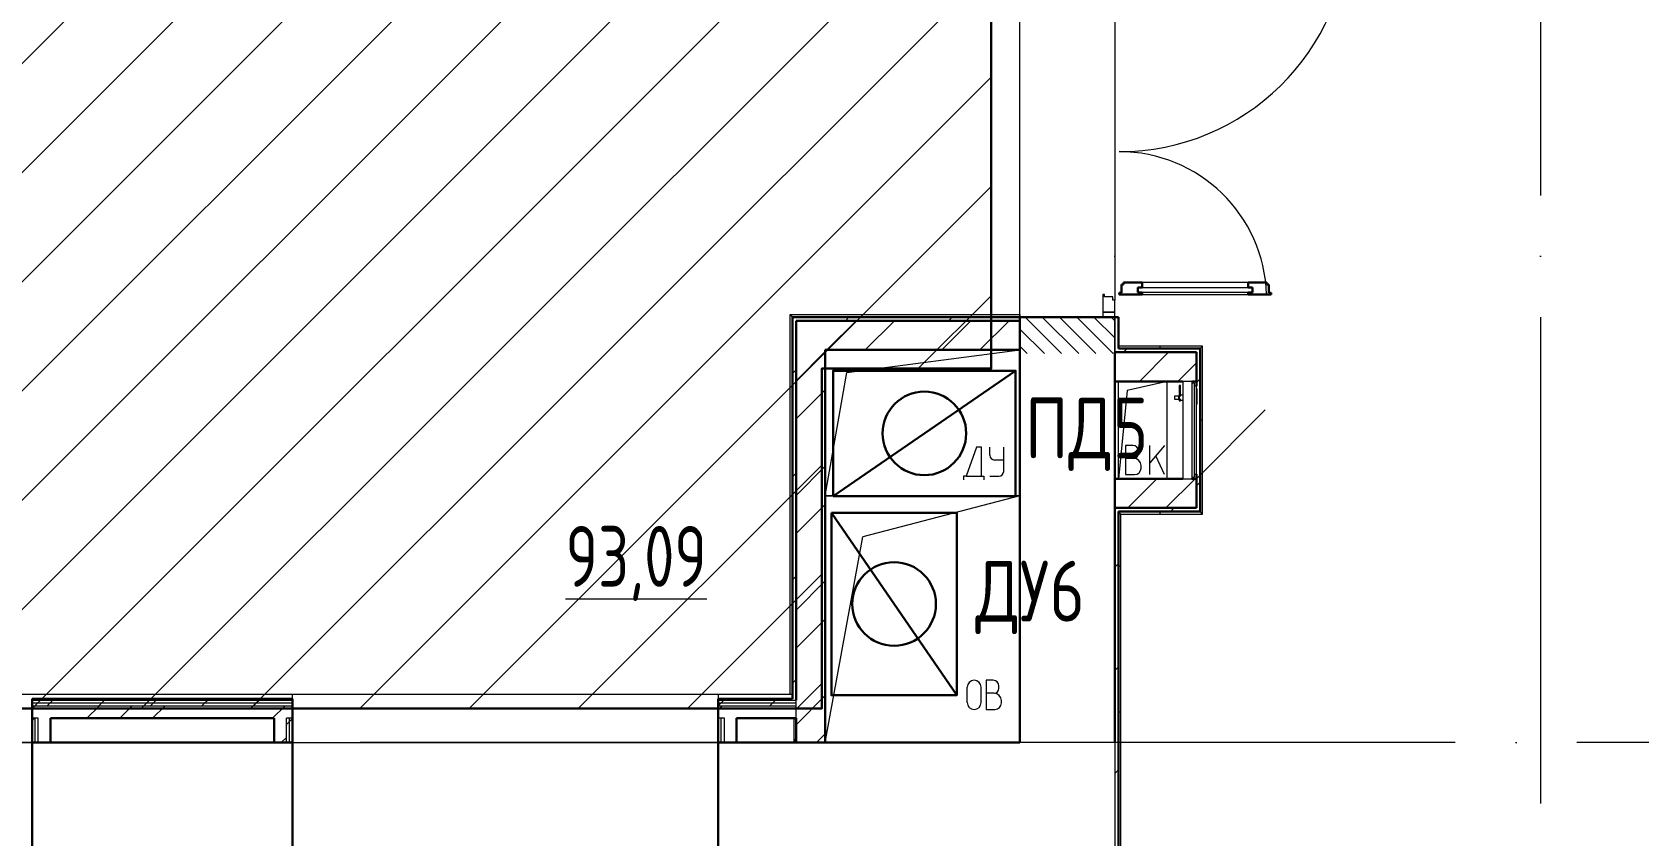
# Model space of a CAD drawing. Header units: millimetres. Extents: x -259809 to 472825, y -397243 to 31861.
# Drawn here: x -39156 to -32552, y -337616 to -334311 of the extents above; entities that cross this region are included whole.
import ezdxf

# ---------------------------------------------------------------- set-up
doc = ezdxf.new("R2010")
doc.units = ezdxf.units.MM
doc.linetypes.add('ADSK_Линия сетки', pattern=[25, 20, -2.5, 0, -2.5])
doc.linetypes.add('ADSK_Штриховая_ш2 п1_5', pattern=[4.5, 3, -1.5])
for name, color, linetype, lineweight in [('Двери', 252, 'Continuous', 9), ('лс', 5, 'Continuous', 30), ('Марки помещений', 252, 'Continuous', 20), ('Оборудование', 8, 'Continuous', 18), ('Ограждение', 252, 'Continuous', 9), ('Оси', 252, 'Continuous', 9), ('Перекрытие', 252, 'Continuous', 18), ('Стены внутренние', 252, 'Continuous', 18), ('Стены наружные', 252, 'Continuous', 18), ('Стены штриховка', 7, 'Continuous', 9)]:
    doc.layers.add(name, color=color, linetype=linetype, lineweight=lineweight)
doc.layers.add('Двери открывание', color=7, linetype='Continuous', lineweight=9, true_color=0xc0c0c0)
doc.layers.add('СОТ', color=7, linetype='Continuous')
doc.styles.add('GOST 2.304 type A', font='', dxfattribs={"height": 250})
doc.styles.add('GOST Common_3', font='', dxfattribs={"height": 3.5})
doc.styles.get('GOST 2.304 type A').set_extended_font_data('GOST 2.304 type A')
doc.styles.get('GOST Common_3').set_extended_font_data('GOST 2.304 type A')
pattern_1 = [(0, (-32119.8, 94.4), (0, 600), []), (90, (-32119.8, 94.4), (-600, 4e-14), [])]

# ---------------------------------------------------------------- blocks, each defined once
blk = doc.blocks.new('1 этаж')
at = {"layer": 'Двери', "lineweight": 18, "true_color": 0x636466}
h = blk.add_hatch(dxfattribs=at)
h.set_pattern_fill('FP_2', color=251, angle=-90, style=0, pattern_type=2)
h.set_pattern_definition([(315, (-34900.8, 18179.687), (35.3553, 35.3553), [])])
h.paths.add_polyline_path([(-34705.8, 17054.7), (-34705.8, 17204.7), (-35095.8, 17204.7), (-35095.8, 17054.7)])
h.paths.add_polyline_path([(-35095.8, 18904.7), (-34705.8, 18904.7), (-34705.8, 19054.7), (-35095.8, 19054.7)])
at = {"layer": 'Ограждение', "true_color": 0x636466}
h = blk.add_hatch(dxfattribs=at)
h.set_pattern_fill('FP_25', color=251, style=0, pattern_type=2)
h.set_pattern_definition(pattern_1)
h.paths.add_polyline_path([(-34690.8, 17074.7), (-34355.8, 17074.7), (-34345.8, 17084.7), (-34690.8, 17084.7)])
h = blk.add_hatch(dxfattribs=at)
h.set_pattern_fill('FP_25', color=251, style=0, pattern_type=2)
h.set_pattern_definition(pattern_1)
h.paths.add_polyline_path([(-34345.8, 16394.7), (-34345.8, 17084.7), (-34355.8, 17074.7), (-34355.8, 16404.7)])
h = blk.add_hatch(dxfattribs=at)
h.set_pattern_fill('FP_25', color=251, style=0, pattern_type=2)
h.set_pattern_definition(pattern_1)
h.paths.add_polyline_path([(-34690.8, 14474.7), (-34680.8, 14474.7), (-34680.8, 16394.7), (-34690.8, 16404.7), (-34690.8, 15454.7)])
h = blk.add_hatch(dxfattribs=at)
h.set_pattern_fill('FP_25', color=251, style=0, pattern_type=2)
h.set_pattern_definition(pattern_1)
h.paths.add_polyline_path([(-34355.8, 16394.7), (-34345.8, 16394.7), (-34355.8, 16404.7), (-34690.8, 16404.7), (-34680.8, 16394.7), (-34370.8, 16394.7)])
at = {"color": 251, "lineweight": 18, "true_color": 0x636466}
for p, q in [((-35807.7, 16976.7), (-35095.8, 17069.7)), ((-35895.8, 16469.7), (-35807.7, 16976.7)), ((-34690.8, 16539.7), (-34690.8, 16939.7)), ((-34490.8, 16939.7), (-34654.6, 16902.8)), ((-34654.6, 16902.8), (-34690.8, 16539.7)), ((-35273.8, 16670), (-35317.4, 16550)), ((-35254.1, 16670), (-35273.8, 16670)), ((-35254.1, 16550), (-35254.1, 16670)), ((-35220, 16636.7), (-35220, 16670)), ((-35162.6, 16570), (-35162.6, 16670)), ((-34631.6, 16676.9), (-34661.6, 16676.9)), ((-34661.6, 16676.9), (-34661.6, 16556.9)), ((-34608.3, 16643.6), (-34608.3, 16653.6)), ((-34501.6, 16676.9), (-34561.6, 16605.4)), ((-34561.6, 16556.9), (-34561.6, 16676.9)), ((-35162.6, 16616.7), (-35200, 16616.7)), ((-34628.3, 16623.6), (-34661.6, 16623.6)), ((-34598.3, 16583.6), (-34598.3, 16593.6)), ((-34501.6, 16556.9), (-34537.6, 16634)), ((-35327.4, 16550), (-35327.4, 16535)), ((-35317.4, 16550), (-35327.4, 16550)), ((-35317.4, 16550), (-35254.1, 16550)), ((-35254.1, 16550), (-35244.1, 16550)), ((-35244.1, 16550), (-35244.1, 16535)), ((-35220, 16550), (-35182.6, 16550)), ((-34661.6, 16556.9), (-34625, 16556.9)), ((-35095.8, 16469.7), (-35895.8, 16469.7)), ((-35895.8, 16469.7), (-35095.8, 16469.7)), ((-35095.8, 16469.7), (-35741.7, 16300.8)), ((-35895.8, 15454.7), (-35741.7, 16300.8)), ((-35312.9, 15619.8), (-35312.9, 15682.4)), ((-35255.5, 15619.8), (-35255.5, 15682.4)), ((-35205.3, 15711.1), (-35235.3, 15711.1)), ((-35235.3, 15711.1), (-35235.3, 15591.1)), ((-35202, 15657.8), (-35235.3, 15657.8)), ((-35182, 15677.8), (-35182, 15687.8)), ((-35235.3, 15591.1), (-35198.7, 15591.1)), ((-35172, 15617.8), (-35172, 15627.8))]:
    blk.add_line(p, q, dxfattribs=at)
for centre, radius, start, end in [((-34631.6, 16653.6), 23.3, 0, 90), ((-34628.3, 16643.6), 20, 270, 0), ((-35200, 16636.7), 20, 180, 270), ((-34628.3, 16593.6), 30, 0, 90), ((-34625, 16583.6), 26.7, 270, 0), ((-35182.6, 16570), 20, 270, 0), ((-35284.2, 15682.4), 28.7, 0, 180), ((-35205.3, 15687.8), 23.3, 0, 90), ((-35202, 15677.8), 20, 270, 0), ((-35202, 15627.8), 30, 0, 90), ((-35284.2, 15619.8), 28.7, 180, 0), ((-35198.7, 15617.8), 26.7, 270, 0)]:
    blk.add_arc(centre, radius, start, end, dxfattribs=at)
at = {"layer": 'Двери', "color": 251, "lineweight": 30, "true_color": 0x636466}
for p, q in [((-34678.8, 17304.7), (-34687.8, 17304.7)), ((-34687.8, 17304.7), (-34687.8, 17296.7)), ((-34678.8, 17338.7), (-34678.8, 17304.7)), ((-34669.8, 17338.7), (-34678.8, 17338.7)), ((-34593.8, 17346.7), (-34669.8, 17346.7)), ((-34669.8, 17346.7), (-34669.8, 17338.7)), ((-34593.8, 17326.7), (-34611.8, 17326.7)), ((-34611.8, 17326.7), (-34611.8, 17305.7)), ((-34611.8, 17305.7), (-34593.8, 17305.7)), ((-34593.8, 17346.7), (-34593.8, 17326.7)), ((-34593.8, 17305.7), (-34593.8, 17296.7)), ((-34081.8, 17346.7), (-34157.8, 17346.7)), ((-34157.8, 17346.7), (-34157.8, 17326.7)), ((-34157.8, 17326.7), (-34139.8, 17326.7)), ((-34157.8, 17305.7), (-34157.8, 17296.7)), ((-34139.8, 17305.7), (-34157.8, 17305.7)), ((-34139.8, 17326.7), (-34139.8, 17305.7)), ((-34081.8, 17338.7), (-34081.8, 17346.7)), ((-34072.8, 17338.7), (-34081.8, 17338.7)), ((-34072.8, 17304.7), (-34072.8, 17338.7)), ((-34063.8, 17304.7), (-34072.8, 17304.7)), ((-34063.8, 17296.7), (-34063.8, 17304.7)), ((-34687.8, 17296.7), (-34593.8, 17296.7)), ((-34157.8, 17296.7), (-34063.8, 17296.7))]:
    blk.add_line(p, q, dxfattribs=at)
at = {"layer": 'Двери', "color": 251, "true_color": 0x636466}
for p, q in [((-34611.8, 17326.7), (-34139.8, 17326.7)), ((-34611.8, 17305.7), (-34611.8, 17326.7)), ((-34139.8, 17305.7), (-34611.8, 17305.7)), ((-34157.8, 17346.7), (-34593.8, 17346.7)), ((-34139.8, 17326.7), (-34139.8, 17305.7)), ((-34747.8, 17296.7), (-34755.8, 17296.7)), ((-34755.8, 17296.7), (-34755.8, 17224.7)), ((-34747.8, 17287.7), (-34747.8, 17296.7)), ((-34713.8, 17287.7), (-34747.8, 17287.7)), ((-34713.8, 17273.7), (-34713.8, 17287.7)), ((-34705.8, 17273.7), (-34713.8, 17273.7)), ((-34705.8, 17224.7), (-34705.8, 17273.7)), ((-34593.8, 17296.7), (-34157.8, 17296.7)), ((-34705.8, 17224.7), (-34755.8, 17224.7)), ((-34755.8, 17224.7), (-34755.8, 17204.7)), ((-34755.8, 17224.7), (-34705.8, 17224.7)), ((-34755.8, 17204.7), (-34705.8, 17204.7)), ((-34705.8, 17204.7), (-34705.8, 17224.7))]:
    blk.add_line(p, q, dxfattribs=at)
at = {"layer": 'Двери', "color": 251, "linetype": 'ADSK_Штриховая_ш2 п1_5', "true_color": 0x636466}
for p, q in [((-34705.8, 17204.7), (-35095.8, 17204.7)), ((-35095.8, 17204.7), (-35095.8, 17054.7)), ((-34705.8, 17054.7), (-34705.8, 17204.7))]:
    blk.add_line(p, q, dxfattribs=at)
at = {"layer": 'Двери открывание', "color": 251, "true_color": 0x636466}
for centre, radius, start, end in [((-34687.8, 18830.7), 946, 270, 358.90974), ((-34687.8, 17278.7), 606, 1.70211, 90)]:
    blk.add_arc(centre, radius, start, end, dxfattribs=at)
at = {"layer": 'Оборудование', "color": 251, "true_color": 0x636466}
for p, q in [((-34441.2, 16923.8), (-34441.2, 16878)), ((-34436.2, 16923.8), (-34441.2, 16923.8)), ((-34436.2, 16878), (-34436.2, 16923.8)), ((-34389.4, 16939.7), (-34425.8, 16939.7)), ((-34425.8, 16939.7), (-34425.8, 16539.7)), ((-34388.5, 16540.6), (-34388.5, 16938.8)), ((-34378.8, 16932.7), (-34388.5, 16932.7)), ((-34377.8, 16547.6), (-34377.8, 16931.7)), ((-34370.8, 16920.7), (-34376.3, 16920.7)), ((-34370.8, 16558.7), (-34370.8, 16920.7)), ((-34368.8, 16911.7), (-34370.8, 16911.7)), ((-34368.8, 16907.7), (-34368.8, 16911.7)), ((-34368.8, 16907.7), (-34368.8, 16847.2)), ((-34443.7, 16879.3), (-34461.1, 16879.3)), ((-34461.1, 16879.3), (-34461.1, 16867.1)), ((-34461.1, 16867.1), (-34443.7, 16867.1)), ((-34441.7, 16881.3), (-34443.7, 16879.3)), ((-34443.7, 16879.3), (-34443.7, 16867.1)), ((-34443.7, 16867.1), (-34441.7, 16865.1)), ((-34425.8, 16882.8), (-34441.7, 16882.8)), ((-34441.7, 16882.8), (-34441.7, 16863.5)), ((-34441.7, 16863.5), (-34425.8, 16863.5)), ((-34441.2, 16868.4), (-34441.2, 16860.1)), ((-34441.2, 16860.1), (-34436.2, 16860.1)), ((-34436.2, 16860.1), (-34436.2, 16868.4)), ((-34370.8, 16843.2), (-34368.8, 16843.2)), ((-34368.8, 16843.2), (-34368.8, 16847.2)), ((-34370.8, 16539.7), (-34088, 16822.5)), ((-34425.8, 16539.7), (-34389.4, 16539.7)), ((-34388.5, 16546.7), (-34378.8, 16546.7)), ((-34376.3, 16558.7), (-34370.8, 16558.7))]:
    blk.add_line(p, q, dxfattribs=at)
for points, knots in [([(-34388.5, 16938.8), (-34388.5, 16938.9), (-34388.5, 16939), (-34388.6, 16939.1), (-34388.6, 16939.3), (-34388.8, 16939.4), (-34389, 16939.6), (-34389.2, 16939.7), (-34389.3, 16939.7), (-34389.4, 16939.7)], [0, 0, 0, 0, 0.166667, 0.25, 0.333333, 0.5, 0.666667, 0.833333, 1, 1, 1, 1]), ([(-34377.8, 16931.7), (-34377.8, 16931.8), (-34377.8, 16931.9), (-34377.9, 16932.1), (-34377.9, 16932.2), (-34378, 16932.3), (-34378.1, 16932.5), (-34378.3, 16932.6), (-34378.5, 16932.7), (-34378.7, 16932.7), (-34378.8, 16932.7)], [0, 0, 0, 0, 0.166667, 0.25, 0.333333, 0.416667, 0.541667, 0.666667, 0.833333, 1, 1, 1, 1]), ([(-34376.3, 16920.7), (-34376.4, 16920.7), (-34376.6, 16920.7), (-34376.9, 16920.8), (-34377, 16920.9), (-34377.2, 16921), (-34377.4, 16921.1), (-34377.5, 16921.3), (-34377.6, 16921.5), (-34377.7, 16921.6), (-34377.8, 16921.9), (-34377.8, 16922.1), (-34377.8, 16922.2)], [0, 0, 0, 0, 0.166667, 0.25, 0.333333, 0.416667, 0.5, 0.583333, 0.666667, 0.75, 0.833333, 1, 1, 1, 1]), ([(-34389.4, 16539.7), (-34389.3, 16539.7), (-34389.2, 16539.7), (-34389, 16539.8), (-34388.8, 16539.9), (-34388.6, 16540.1), (-34388.6, 16540.2), (-34388.5, 16540.4), (-34388.5, 16540.5), (-34388.5, 16540.6)], [-1, -1, -1, -1, -0.833333, -0.666667, -0.5, -0.333333, -0.25, -0.166667, 0, 0, 0, 0]), ([(-34378.8, 16546.7), (-34378.7, 16546.7), (-34378.5, 16546.7), (-34378.3, 16546.8), (-34378.1, 16546.9), (-34378, 16547), (-34377.9, 16547.2), (-34377.9, 16547.3), (-34377.8, 16547.4), (-34377.8, 16547.6), (-34377.8, 16547.6)], [-1, -1, -1, -1, -0.833333, -0.666667, -0.541667, -0.416667, -0.333333, -0.25, -0.166667, 0, 0, 0, 0]), ([(-34377.8, 16557.2), (-34377.8, 16557.3), (-34377.8, 16557.5), (-34377.7, 16557.7), (-34377.6, 16557.9), (-34377.5, 16558.1), (-34377.4, 16558.2), (-34377.2, 16558.4), (-34377, 16558.5), (-34376.9, 16558.6), (-34376.6, 16558.7), (-34376.4, 16558.7), (-34376.3, 16558.7)], [-1, -1, -1, -1, -0.833333, -0.75, -0.666667, -0.583333, -0.5, -0.416667, -0.333333, -0.25, -0.166667, 0, 0, 0, 0])]:
    blk.add_open_spline(points, degree=3, knots=knots, dxfattribs=at)
at = {"layer": 'Ограждение', "color": 251, "true_color": 0x636466}
for p, q in [((-36040.8, 17214.7), (-35095.8, 17214.7)), ((-36040.8, 17214.7), (-36030.8, 17204.7)), ((-36040.8, 15654.7), (-36040.8, 17214.7)), ((-35095.8, 17214.7), (-35095.8, 17204.7)), ((-35095.8, 17204.7), (-35095.8, 17206.7)), ((-34345.8, 17084.7), (-34690.8, 17084.7)), ((-34345.8, 17084.7), (-34355.8, 17074.7)), ((-34345.8, 16394.7), (-34345.8, 17084.7)), ((-34680.8, 16394.7), (-34690.8, 16404.7)), ((-34680.8, 14474.7), (-34680.8, 16394.7)), ((-34680.8, 16394.7), (-34345.8, 16394.7)), ((-34345.8, 16394.7), (-34355.8, 16404.7)), ((-41855.8, 15654.7), (-36030.8, 15654.7)), ((-38085.8, 15634.7), (-38085.8, 15654.7)), ((-38085.8, 15654.7), (-36335.8, 15654.7)), ((-36335.8, 15654.7), (-36335.8, 15634.7)), ((-36025.8, 15554.7), (-36025.8, 15454.7)), ((-40905.8, 15454.7), (-39155.8, 15454.7)), ((-38085.8, 15454.7), (-36335.8, 15454.7))]:
    blk.add_line(p, q, dxfattribs=at)
at = {"layer": 'Оси', "color": 251, "linetype": 'ADSK_Линия сетки', "ltscale": 100, "true_color": 0x636466}
for p, q in [((-34705.8, 32205.3), (-34705.8, -33771.4)), ((-32955.8, 32205.3), (-32955.8, -33771.4)), ((-805.8, 15454.7), (-72528.1, 15454.7))]:
    blk.add_line(p, q, dxfattribs=at)
at = {"layer": 'Перекрытие', "color": 251, "ltscale": 100, "true_color": 0x636466}
blk.add_line((-34690.8, 16539.7), (-34690.8, 16939.7), dxfattribs=at)
at = {"layer": 'Стены внутренние', "color": 251, "true_color": 0x636466}
for p, q in [((-35095.8, 17204.7), (-35095.8, 18904.7)), ((-34705.8, 18835.7), (-34705.8, 17273.7)), ((-34705.8, 17059.7), (-34705.8, 17204.7))]:
    blk.add_line(p, q, dxfattribs=at)
at = {"layer": 'Стены внутренние', "color": 251, "lineweight": 30, "true_color": 0x636466}
for p, q in [((-34705.8, 17204.7), (-35095.8, 17204.7)), ((-35095.8, 17069.7), (-35095.8, 15454.7)), ((-34705.8, 16539.7), (-34705.8, 16939.7)), ((-39155.8, 15454.7), (-39155.8, 14904.7)), ((-38160.8, 15454.7), (-39080.8, 15454.7)), ((-38085.8, 14904.7), (-38085.8, 15454.7)), ((-36335.8, 15454.7), (-36335.8, 14904.7)), ((-36015.8, 15454.7), (-36260.8, 15454.7)), ((-35095.8, 15454.7), (-35895.8, 15454.7))]:
    blk.add_line(p, q, dxfattribs=at)
at = {"layer": 'Стены наружные', "color": 251, "lineweight": 30, "true_color": 0x636466}
for p, q in [((-35095.8, 17204.7), (-36030.8, 17204.7)), ((-36030.8, 17204.7), (-36030.8, 15634.7)), ((-36015.8, 17189.7), (-36015.8, 15629.7)), ((-35095.8, 17189.7), (-36015.8, 17189.7)), ((-35095.8, 17069.7), (-35095.8, 17204.7)), ((-34690.8, 17204.7), (-34705.8, 17204.7)), ((-34690.8, 17074.7), (-34690.8, 17204.7)), ((-35895.8, 15454.7), (-35895.8, 17069.7)), ((-35895.8, 17069.7), (-35095.8, 17069.7)), ((-34705.8, 17059.7), (-34370.8, 17059.7)), ((-34705.8, 17059.7), (-34705.8, 16939.7)), ((-34355.8, 17074.7), (-34690.8, 17074.7)), ((-34370.8, 16920.7), (-34370.8, 17059.7)), ((-34355.8, 16404.7), (-34355.8, 17074.7)), ((-34705.8, 16939.7), (-34425.8, 16939.7)), ((-34389.2, 16939.7), (-34370.8, 16939.7)), ((-34425.8, 16539.7), (-34705.8, 16539.7)), ((-34705.8, 16539.7), (-34705.8, 15454.7)), ((-34370.8, 16539.7), (-34389.2, 16539.7)), ((-34370.8, 16558.7), (-34370.8, 16419.7)), ((-34705.8, 16419.7), (-34370.8, 16419.7)), ((-34690.8, 16404.7), (-34355.8, 16404.7)), ((-34690.8, 14464.7), (-34690.8, 16404.7)), ((-38085.8, 15634.7), (-39155.8, 15634.7)), ((-39155.8, 15634.7), (-39155.8, 15454.7)), ((-38085.8, 15454.7), (-38085.8, 15634.7)), ((-36030.8, 15634.7), (-36335.8, 15634.7)), ((-36335.8, 15634.7), (-36335.8, 15454.7)), ((-39080.8, 15554.7), (-38160.8, 15554.7)), ((-39080.8, 15454.7), (-39080.8, 15554.7)), ((-38160.8, 15554.7), (-38160.8, 15454.7)), ((-36260.8, 15554.7), (-36015.8, 15554.7)), ((-36260.8, 15454.7), (-36260.8, 15554.7)), ((-36015.8, 15554.7), (-36015.8, 15454.7)), ((-39155.8, 15454.7), (-39080.8, 15454.7)), ((-38160.8, 15454.7), (-38085.8, 15454.7)), ((-36335.8, 15454.7), (-36260.8, 15454.7)), ((-36015.8, 15454.7), (-35895.8, 15454.7))]:
    blk.add_line(p, q, dxfattribs=at)
at = {"layer": 'Стены наружные', "color": 251, "linetype": 'Continuous', "lineweight": 9, "true_color": 0x636466}
for p, q in [((-35888.9, 17069.7), (-35768.9, 17189.7)), ((-35813.5, 17189.7), (-35798.5, 17204.7)), ((-35731.8, 17069.7), (-35611.8, 17189.7)), ((-35417.5, 17069.7), (-35297.5, 17189.7)), ((-35389.2, 17189.7), (-35374.2, 17204.7)), ((-35260.3, 17069.7), (-35140.3, 17189.7)), ((-36015.8, 16942.8), (-35895.8, 17062.8)), ((-34670.7, 17059.7), (-34655.7, 17074.7)), ((-34604.6, 16939.7), (-34484.6, 17059.7)), ((-36030.8, 16972.4), (-36015.8, 16987.4)), ((-34447.4, 16939.7), (-34370.8, 17016.3)), ((-36015.8, 16785.7), (-35895.8, 16905.7)), ((-34370.8, 16935.3), (-34355.8, 16950.3)), ((-36015.8, 16471.4), (-35895.8, 16591.4)), ((-36030.8, 16548.1), (-36015.8, 16563.1)), ((-34653.1, 16419.7), (-34533.1, 16539.7)), ((-34495.9, 16419.7), (-34375.9, 16539.7)), ((-34370.8, 16511.1), (-34355.8, 16526.1)), ((-36015.8, 16314.2), (-35895.8, 16434.2)), ((-34477.2, 16404.7), (-34462.2, 16419.7)), ((-34705.8, 16176.1), (-34690.8, 16191.1)), ((-36030.8, 16123.9), (-36015.8, 16138.9)), ((-36015.8, 15999.9), (-35895.8, 16119.9)), ((-36015.8, 15842.8), (-35895.8, 15962.8)), ((-34705.8, 15751.8), (-34690.8, 15766.8)), ((-36030.8, 15699.6), (-36015.8, 15714.6)), ((-39095.6, 15604.7), (-39083.1, 15617.2)), ((-39083.1, 15617.2), (-39070.6, 15629.7)), ((-39070.6, 15629.7), (-39065.6, 15634.7)), ((-38930.8, 15554.7), (-38880.8, 15604.7)), ((-38883.4, 15604.7), (-38870.9, 15617.2)), ((-38870.9, 15617.2), (-38858.4, 15629.7)), ((-38795.9, 15554.7), (-38745.9, 15604.7)), ((-38671.3, 15604.7), (-38658.8, 15617.2)), ((-38660.9, 15554.7), (-38610.9, 15604.7)), ((-38658.8, 15617.2), (-38646.3, 15629.7)), ((-38646.3, 15629.7), (-38641.3, 15634.7)), ((-38459.2, 15604.7), (-38446.7, 15617.2)), ((-38446.7, 15617.2), (-38434.2, 15629.7)), ((-38247, 15604.7), (-38234.5, 15617.2)), ((-38234.5, 15617.2), (-38222, 15629.7)), ((-38222, 15629.7), (-38217, 15634.7)), ((-38167.5, 15554.7), (-38117.5, 15604.7)), ((-36335.8, 15606.7), (-36325.3, 15617.2)), ((-36335.8, 15589.9), (-36321, 15604.7)), ((-36325.3, 15617.2), (-36312.8, 15629.7)), ((-36125.7, 15604.7), (-36113.2, 15617.2)), ((-36113.2, 15617.2), (-36100.7, 15629.7)), ((-36100.7, 15629.7), (-36095.7, 15634.7)), ((-36015.8, 15528.4), (-35895.8, 15648.4)), ((-39155.8, 15544.4), (-39145.6, 15554.7)), ((-38110.8, 15528.8), (-38098.3, 15541.3)), ((-38098.3, 15541.3), (-38085.8, 15553.8)), ((-38132.6, 15454.7), (-38110.8, 15476.5)), ((-35932.4, 15454.7), (-35895.8, 15491.3)), ((-34705.8, 15327.5), (-34690.8, 15342.5))]:
    blk.add_line(p, q, dxfattribs=at)
at = {"layer": 'Стены наружные', "color": 251, "true_color": 0x636466}
for p, q in [((-34490.8, 16539.7), (-34490.8, 16939.7)), ((-36025.8, 15469.7), (-36023.3, 15469.7)), ((-36023.3, 15469.7), (-36023.3, 15454.7)), ((-34705.8, 15454.7), (-34705.8, 14464.7))]:
    blk.add_line(p, q, dxfattribs=at)
at = {"layer": 'Стены штриховка', "color": 251, "true_color": 0x636466}
for p, q in [((-39155.8, 15629.7), (-38085.8, 15629.7)), ((-38085.8, 15617.2), (-39155.8, 15617.2)), ((-38085.8, 15604.7), (-39155.8, 15604.7)), ((-36335.8, 15629.7), (-36015.8, 15629.7)), ((-36015.8, 15617.2), (-36335.8, 15617.2)), ((-36015.8, 15604.7), (-36335.8, 15604.7)), ((-36015.8, 15554.7), (-36015.8, 15629.7)), ((-39130.8, 15554.7), (-39155.8, 15554.7)), ((-39143.3, 15454.7), (-39143.3, 15554.7)), ((-39130.8, 15454.7), (-39130.8, 15554.7)), ((-38110.8, 15454.7), (-38110.8, 15554.7)), ((-38085.8, 15554.7), (-38110.8, 15554.7)), ((-38098.3, 15454.7), (-38098.3, 15554.7)), ((-36310.8, 15554.7), (-36335.8, 15554.7)), ((-36323.3, 15454.7), (-36323.3, 15554.7)), ((-36310.8, 15454.7), (-36310.8, 15554.7))]:
    blk.add_line(p, q, dxfattribs=at)
at = {"layer": 'Марки помещений', "color": 251, "true_color": 0x636466, "style": 'GOST Common_3', "width": 0.9}
blk.add_text('%%U93,09', height=250, dxfattribs=at).set_placement((-36963.2, 16095.6))
blk = doc.blocks.new('Вытяжка')
at = {"layer": 'лс', "color": 3, "lineweight": 30}
blk.add_line((-375.1, -257.8), (375.1, 257.8), dxfattribs=at)
blk.add_lwpolyline([(-375.1, -257.8), (375.1, -257.8), (375.1, 257.8), (-375.1, 257.8)], close=True, dxfattribs=at)
blk.add_circle((0, 0), 171.9, dxfattribs=at)
blk = doc.blocks.new('Клапан')
at = {"layer": 'лс', "color": 1, "lineweight": 30}
blk.add_line((-375.1, -257.8), (375.1, 257.8), dxfattribs=at)
blk.add_lwpolyline([(-375.1, -257.8), (375.1, -257.8), (375.1, 257.8), (-375.1, 257.8)], close=True, dxfattribs=at)
blk.add_circle((0, 0), 171.9, dxfattribs=at)

msp = doc.modelspace()

# ---------------------------------------------------------------- hatches: boundary and pattern name
at = {"layer": 'лс', "lineweight": 5}
h = msp.add_hatch(dxfattribs=at)
h.set_pattern_fill('ANSI31', color=3, scale=100)
h.set_pattern_definition([(45, (-39913.94, 14176.16), (-224.5064, 224.5064), [])])
h.paths.add_polyline_path([(-35213.6, -333449.6), (-37353, -333449.6), (-37353, -331868.2), (-52807.4, -331868.2), (-52807.4, -337092.2), (-35910.1, -337092.2), (-35910.1, -335694.5), (-35213.6, -335694.5)])
edge = h.paths.add_edge_path(flags=16)
edge.add_ellipse((-51525, -332459.6), major_axis=(911.9, 0), ratio=0.29514, start_angle=0, end_angle=360)
h.paths.add_polyline_path([(-52003.5, -332731.8), (-51074.9, -332731.8), (-51074.9, -332223.2), (-52003.5, -332223.2)], flags=24)

# ---------------------------------------------------------------- linework, layer by layer
at = {"layer": 'лс', "color": 3, "lineweight": 30}
msp.add_lwpolyline([(-52807.4, -337092.2), (-52807.4, -331868.2), (-37353, -331868.2), (-37353, -333449.6), (-35213.6, -333449.6), (-35213.6, -335694.5), (-35910.1, -335694.5), (-35910.1, -337092.2)], close=True, dxfattribs=at)

# ---------------------------------------------------------------- block references
msp.add_blockref('1 этаж', (0, -352686.9))
at = {"layer": 'лс', "color": 1, "lineweight": 30}
msp.add_blockref('Клапан', (-35488.6, -335960.6), dxfattribs=at)
at = {"layer": 'лс', "color": 1, "lineweight": 30, "rotation": 270}
msp.add_blockref('Вытяжка', (-35613.2, -336662.2), dxfattribs=at)

# ---------------------------------------------------------------- texts
at = {"layer": 'СОТ', "color": 1, "insert": (-34821.5, -335964.4), "char_height": 250, "width": 1872.196, "attachment_point": 5, "style": 'GOST 2.304 type A'}
msp.add_mtext('ПД5', dxfattribs=at)
at = {"layer": 'СОТ', "color": 3, "insert": (-35053.9, -336635.2), "char_height": 250, "width": 1872.196, "attachment_point": 5, "style": 'GOST 2.304 type A'}
msp.add_mtext('ДУ6', dxfattribs=at)

doc.saveas('drawing.dxf')
